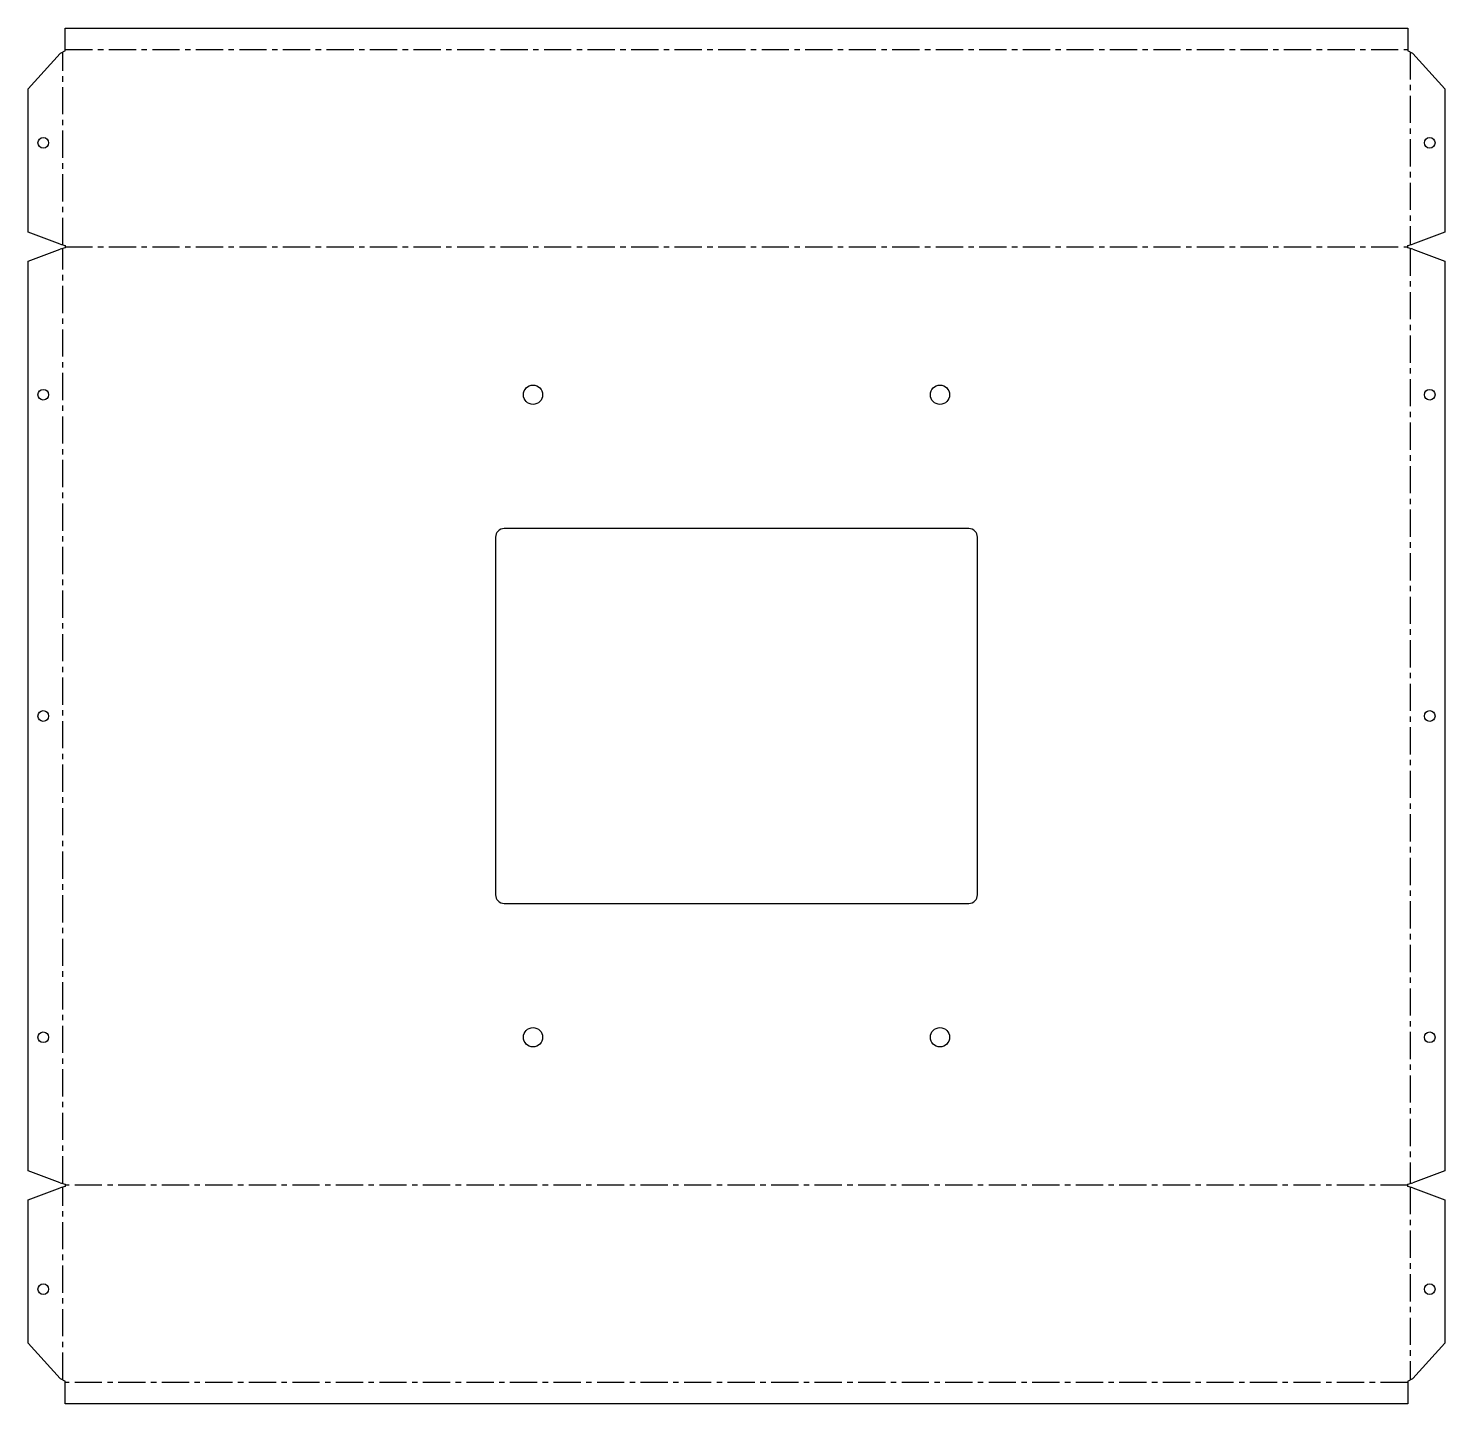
# Model space of a CAD drawing. Header units: millimetres. Extents: x -331 to 331, y -321 to 321.
import ezdxf

# ---------------------------------------------------------------- set-up
doc = ezdxf.new("R2010")
doc.units = ezdxf.units.MM
doc.linetypes.add('CENTERX2', pattern=[20.32, 12.7, -2.54, 2.54, -2.54])

msp = doc.modelspace()

# ---------------------------------------------------------------- linework, layer by layer
at = {"color": 7, "linetype": 'Continuous', "lineweight": 25}
for p, q in [((-313.35, 310.58), (-313.35, 321.07)), ((-313.35, 321.07), (313.35, 321.07)), ((313.35, 321.07), (313.35, 310.58)), ((-330.63, 292.75), (-315.83, 309.25)), ((-313.35, 310.58), (-315.83, 309.25)), ((315.83, 309.25), (313.35, 310.58)), ((315.83, 309.25), (330.63, 292.75)), ((-330.63, 225.89), (-330.63, 292.75)), ((330.63, 292.75), (330.63, 225.89)), ((-315.83, 220.23), (-330.63, 225.89)), ((330.63, 225.89), (315.83, 220.23)), ((-315.83, 220.23), (-313.35, 219.69)), ((-313.35, 218.54), (-315.83, 218.01)), ((-313.35, 219.69), (-313.35, 218.54)), ((313.35, 219.69), (315.83, 220.23)), ((313.35, 218.54), (313.35, 219.69)), ((315.83, 218.01), (313.35, 218.54)), ((-330.63, 212.34), (-315.83, 218.01)), ((-330.63, -212.34), (-330.63, 212.34)), ((315.83, 218.01), (330.63, 212.34)), ((330.63, 212.34), (330.63, -212.34)), ((108.5, 87.5), (-108.5, 87.5)), ((-112.5, 83.5), (-112.5, -83.5)), ((112.5, -83.5), (112.5, 83.5)), ((-108.5, -87.5), (108.5, -87.5)), ((-315.83, -218.01), (-330.63, -212.34)), ((-315.83, -218.01), (-313.35, -218.54)), ((313.35, -218.54), (315.83, -218.01)), ((330.63, -212.34), (315.83, -218.01)), ((-330.63, -225.89), (-315.83, -220.23)), ((-313.35, -219.69), (-315.83, -220.23)), ((-313.35, -218.54), (-313.35, -219.69)), ((313.35, -219.69), (313.35, -218.54)), ((315.83, -220.23), (313.35, -219.69)), ((315.83, -220.23), (330.63, -225.89)), ((-330.63, -292.75), (-330.63, -225.89)), ((330.63, -225.89), (330.63, -292.75)), ((-315.83, -309.25), (-330.63, -292.75)), ((330.63, -292.75), (315.83, -309.25)), ((-315.83, -309.25), (-313.35, -310.58)), ((-313.35, -321.07), (-313.35, -310.58)), ((313.35, -310.58), (315.83, -309.25)), ((313.35, -310.58), (313.35, -321.07)), ((313.35, -321.07), (-313.35, -321.07))]:
    msp.add_line(p, q, dxfattribs=at)
at = {"color": 7, "linetype": 'CENTERX2'}
for p, q in [((-313.35, 311.25), (313.35, 311.25)), ((-314.59, 219.96), (-314.59, 309.92)), ((314.59, 309.92), (314.59, 219.96)), ((-314.59, -218.27), (-314.59, 218.27)), ((-313.35, 219.12), (313.35, 219.12)), ((314.59, 218.27), (314.59, -218.27)), ((-314.59, -309.92), (-314.59, -219.96)), ((313.35, -219.12), (-313.35, -219.12)), ((314.59, -219.96), (314.59, -309.92)), ((313.35, -311.25), (-313.35, -311.25))]:
    msp.add_line(p, q, dxfattribs=at)
at = {"color": 7, "linetype": 'Continuous', "lineweight": 25}
for centre, radius in [((-323.63, 267.61), 2.5), ((323.63, 267.61), 2.5), ((-323.63, 150), 2.5), ((-95, 150), 4.5), ((95, 150), 4.5), ((323.63, 150), 2.5), ((-323.63, 0), 2.5), ((323.63, 0), 2.5), ((-323.63, -150), 2.5), ((-95, -150), 4.5), ((95, -150), 4.5), ((323.63, -150), 2.5), ((-323.63, -267.61), 2.5), ((323.63, -267.61), 2.5)]:
    msp.add_circle(centre, radius, dxfattribs=at)
for centre, start, end in [((-108.5, 83.5), 90, 180), ((108.5, 83.5), 0, 90), ((-108.5, -83.5), 180, 270), ((108.5, -83.5), 270, 0)]:
    msp.add_arc(centre, 4, start, end, dxfattribs=at)

doc.saveas('drawing.dxf')
